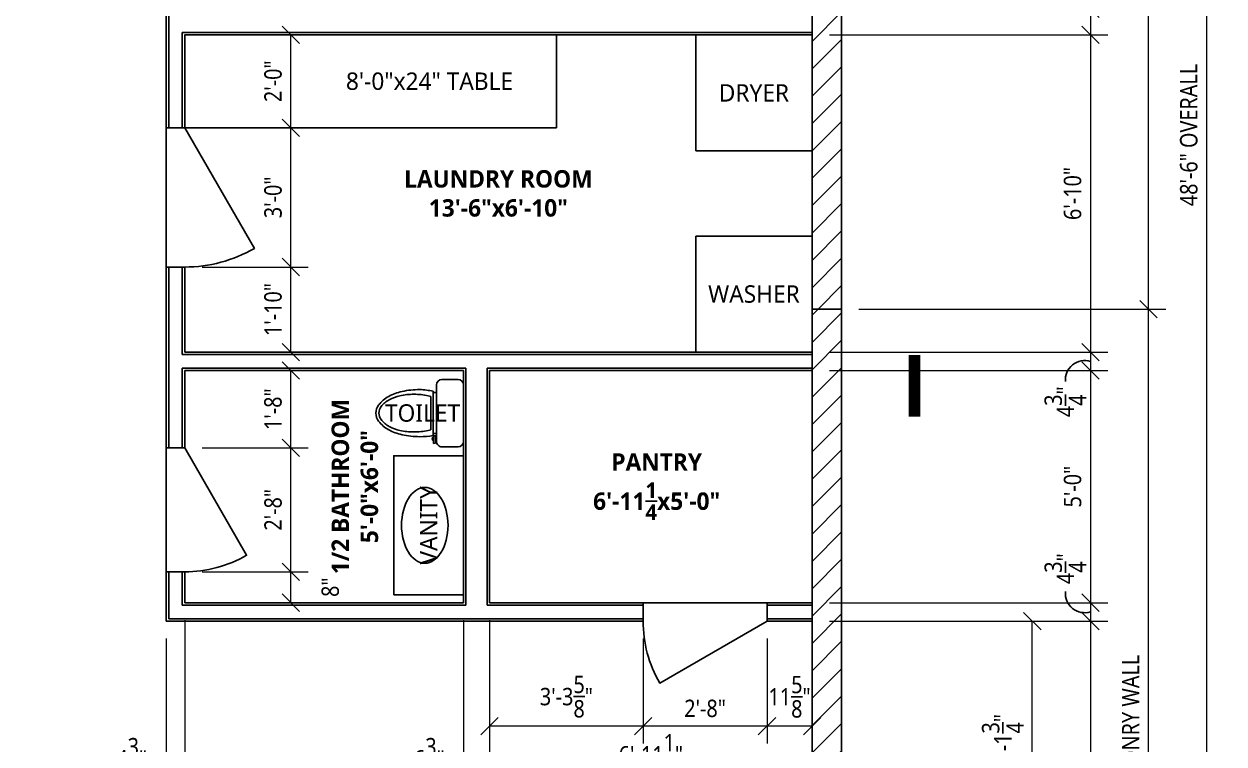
# Model space of a CAD drawing. Header units: inches. Extents: x -195 to 2392, y -698 to 1187.
# Drawn here: x 196.9 to 506.8, y 133.6 to 319.7 of the extents above; entities that cross this region are included whole.
import ezdxf

# ---------------------------------------------------------------- set-up
doc = ezdxf.new("R2010")
doc.units = ezdxf.units.IN
doc.header["$LTSCALE"] = 35
doc.header["$MEASUREMENT"] = 0
doc.layers.get('Defpoints').update_dxf_attribs({"color": 4})
for name, color, linetype in [('Appliances', 7, 'Continuous'), ('Dimensions', 7, 'Continuous'), ('Walls CMU', 7, 'Continuous'), ('Walls CMU Hatch', 12, 'Continuous'), ('Walls Stud', 7, 'Continuous')]:
    doc.layers.add(name, color=color, linetype=linetype)
doc.styles.add(".25'' Scale", font='segoeui.ttf', dxfattribs={"width": 0.875, "height": 4.5})
doc.dimstyles.new('4 - 1-4 in.', dxfattribs={"dimtxt": 4.5, "dimasz": 4.5, "dimexe": 4.5, "dimexo": 4.5, "dimgap": 2.25, "dimtad": 1, "dimdec": 6, "dimzin": 3, "dimdsep": 46, "dimlunit": 4, "dimtxsty": ".25'' Scale", "dimblk": 'OBLIQUE', "dimcen": 4.5, "dimclrd": 256, "dimclre": 256, "dimclrt": 256, "dimadec": 0, "dimazin": 0, "dimtfac": 1, "dimtdec": 6, "dimtofl": 0, "dimtmove": 2, "dimatfit": 3, "dimfxl": 1, "dimtolj": 1, "dimtzin": 0, "dimlwd": 5, "dimlwe": 5, "dimarcsym": 0})
pattern_1 = [(45, (1122.4343, -341.635), (-3.535534, 3.535534), [])]

# ---------------------------------------------------------------- blocks, each defined once
blk = doc.blocks.new('_Oblique')
at = {"color": 0, "linetype": 'ByBlock', "lineweight": -2}
blk.add_line((-0.5, -0.5), (0.5, 0.5), dxfattribs=at)
blk = doc.blocks.new('*D22')
at = {"layer": 'Defpoints', "color": 0, "transparency": 16777216}
for p in [(408, 582), (408, 0), (502.26, 0)]:
    blk.add_point(p, dxfattribs=at)
at = {"layer": 'Dimensions', "lineweight": 5, "transparency": 16777216}
for p, q in [((412.5, 582), (506.76, 582)), ((502.26, 582), (502.26, 0)), ((412.5, 0), (506.76, 0))]:
    blk.add_line(p, q, dxfattribs=at)
at = {"layer": 'Dimensions', "lineweight": 5, "transparency": 16777216, "xscale": 4.5, "yscale": 4.5, "zscale": 4.5}
for p, rotation in [((502.26, 582), 90), ((502.26, 0), 270)]:
    blk.add_blockref('_Oblique', p, dxfattribs=dict(at, rotation=rotation))
at = {"layer": 'Dimensions', "transparency": 16777216, "insert": (497.68, 291), "char_height": 4.5, "attachment_point": 5, "rotation": 90, "style": ".25'' Scale"}
blk.add_mtext('\\A1;48\'-6" OVERALL', dxfattribs=at)
blk = doc.blocks.new('*D23')
at = {"layer": 'Defpoints', "color": 0, "transparency": 16777216}
for p in [(408, 246), (487.26, 246), (408, 0)]:
    blk.add_point(p, dxfattribs=at)
at = {"layer": 'Dimensions', "lineweight": 5, "transparency": 16777216}
for p, q in [((412.5, 246), (491.76, 246)), ((487.26, 0), (487.26, 246)), ((412.5, 0), (491.76, 0))]:
    blk.add_line(p, q, dxfattribs=at)
at = {"layer": 'Dimensions', "lineweight": 5, "transparency": 16777216, "xscale": 4.5, "yscale": 4.5, "zscale": 4.5}
for p, rotation in [((487.26, 246), 90), ((487.26, 0), 270)]:
    blk.add_blockref('_Oblique', p, dxfattribs=dict(at, rotation=rotation))
at = {"layer": 'Dimensions', "transparency": 16777216, "insert": (482.68, 123), "char_height": 4.5, "attachment_point": 5, "rotation": 90, "style": ".25'' Scale"}
blk.add_mtext('\\A1;20\'-6" NEW MASONRY WALL', dxfattribs=at)
blk = doc.blocks.new('*D24')
at = {"layer": 'Defpoints', "color": 0, "transparency": 16777216}
for p in [(408, 582), (487.26, 582), (408, 246)]:
    blk.add_point(p, dxfattribs=at)
at = {"layer": 'Dimensions', "lineweight": 5, "transparency": 16777216}
for p, q in [((412.5, 582), (491.76, 582)), ((487.26, 246), (487.26, 582)), ((412.5, 246), (491.76, 246))]:
    blk.add_line(p, q, dxfattribs=at)
at = {"layer": 'Dimensions', "lineweight": 5, "transparency": 16777216, "xscale": 4.5, "yscale": 4.5, "zscale": 4.5}
for p, rotation in [((487.26, 582), 90), ((487.26, 246), 270)]:
    blk.add_blockref('_Oblique', p, dxfattribs=dict(at, rotation=rotation))
at = {"layer": 'Dimensions', "transparency": 16777216, "insert": (482.68, 414), "char_height": 4.5, "attachment_point": 5, "rotation": 90, "style": ".25'' Scale"}
blk.add_mtext('\\A1;28\'-0" EXISTING MASONRY WALL', dxfattribs=at)
blk = doc.blocks.new('*D29')
at = {"layer": 'Defpoints', "color": 0, "transparency": 16777216}
for p in [(400.38, 323.63), (400.38, 316.88), (472.26, 316.88)]:
    blk.add_point(p, dxfattribs=at)
at = {"layer": 'Dimensions', "lineweight": 5, "transparency": 16777216}
for p, q in [((404.88, 323.63), (476.76, 323.63)), ((472.26, 323.63), (472.26, 316.88)), ((404.88, 316.88), (476.76, 316.88))]:
    blk.add_line(p, q, dxfattribs=at)
at = {"layer": 'Dimensions', "lineweight": 5, "transparency": 16777216, "xscale": 4.5, "yscale": 4.5, "zscale": 4.5}
for p, rotation in [((472.26, 323.63), 90), ((472.26, 316.88), 270)]:
    blk.add_blockref('_Oblique', p, dxfattribs=dict(at, rotation=rotation))
at = {"layer": 'Dimensions', "transparency": 16777216, "insert": (465.8, 332.64), "char_height": 4.5, "attachment_point": 5, "rotation": 90, "style": ".25'' Scale"}
blk.add_mtext('\\A1;6{\\H1x;\\S3/4;}"', dxfattribs=at)
blk = doc.blocks.new('*D30')
at = {"layer": 'Defpoints', "color": 0, "transparency": 16777216}
for p in [(400.38, 316.88), (400.38, 234.88), (472.26, 234.88)]:
    blk.add_point(p, dxfattribs=at)
at = {"layer": 'Dimensions', "lineweight": 5, "transparency": 16777216}
for p, q in [((404.88, 316.88), (476.76, 316.88)), ((472.26, 316.88), (472.26, 234.88)), ((404.88, 234.88), (476.76, 234.88))]:
    blk.add_line(p, q, dxfattribs=at)
at = {"layer": 'Dimensions', "lineweight": 5, "transparency": 16777216, "xscale": 4.5, "yscale": 4.5, "zscale": 4.5}
for p, rotation in [((472.26, 316.88), 90), ((472.26, 234.88), 270)]:
    blk.add_blockref('_Oblique', p, dxfattribs=dict(at, rotation=rotation))
at = {"layer": 'Dimensions', "transparency": 16777216, "insert": (467.67, 275.87), "char_height": 4.5, "attachment_point": 5, "rotation": 90, "style": ".25'' Scale"}
blk.add_mtext('\\A1;6\'-10"', dxfattribs=at)
blk = doc.blocks.new('*D31')
at = {"layer": 'Defpoints', "color": 0, "transparency": 16777216}
for p in [(400.38, 234.88), (400.38, 230.13), (472.26, 230.13)]:
    blk.add_point(p, dxfattribs=at)
at = {"layer": 'Dimensions', "lineweight": 5, "transparency": 16777216}
for p, q in [((404.88, 234.88), (476.76, 234.88)), ((472.26, 234.88), (472.26, 230.13)), ((404.88, 230.13), (476.76, 230.13))]:
    blk.add_line(p, q, dxfattribs=at)
at = {"layer": 'Dimensions', "lineweight": 5, "transparency": 16777216, "xscale": 4.5, "yscale": 4.5, "zscale": 4.5}
for p, rotation in [((472.26, 234.88), 90), ((472.26, 230.13), 270)]:
    blk.add_blockref('_Oblique', p, dxfattribs=dict(at, rotation=rotation))
at = {"layer": 'Dimensions', "transparency": 16777216, "insert": (465.8, 222.05), "char_height": 4.5, "attachment_point": 5, "rotation": 90, "style": ".25'' Scale"}
blk.add_mtext('\\A1;4{\\H1x;\\S3/4;}"', dxfattribs=at)
blk = doc.blocks.new('*D32')
at = {"layer": 'Defpoints', "color": 0, "transparency": 16777216}
for p in [(400.38, 230.13), (400.38, 170.13), (472.26, 170.13)]:
    blk.add_point(p, dxfattribs=at)
at = {"layer": 'Dimensions', "lineweight": 5, "transparency": 16777216}
for p, q in [((404.88, 230.13), (476.76, 230.13)), ((472.26, 230.13), (472.26, 170.13)), ((404.88, 170.13), (476.76, 170.13))]:
    blk.add_line(p, q, dxfattribs=at)
at = {"layer": 'Dimensions', "lineweight": 5, "transparency": 16777216, "xscale": 4.5, "yscale": 4.5, "zscale": 4.5}
for p, rotation in [((472.26, 230.13), 90), ((472.26, 170.13), 270)]:
    blk.add_blockref('_Oblique', p, dxfattribs=dict(at, rotation=rotation))
at = {"layer": 'Dimensions', "transparency": 16777216, "insert": (467.68, 200.12), "char_height": 4.5, "attachment_point": 5, "rotation": 90, "style": ".25'' Scale"}
blk.add_mtext('\\A1;5\'-0"', dxfattribs=at)
blk = doc.blocks.new('*D33')
at = {"layer": 'Defpoints', "color": 0, "transparency": 16777216}
for p in [(400.38, 170.13), (400.38, 165.38), (472.26, 165.38)]:
    blk.add_point(p, dxfattribs=at)
at = {"layer": 'Dimensions', "lineweight": 5, "transparency": 16777216}
for p, q in [((404.88, 170.13), (476.76, 170.13)), ((472.26, 170.13), (472.26, 165.38)), ((404.88, 165.38), (476.76, 165.38))]:
    blk.add_line(p, q, dxfattribs=at)
at = {"layer": 'Dimensions', "lineweight": 5, "transparency": 16777216, "xscale": 4.5, "yscale": 4.5, "zscale": 4.5}
for p, rotation in [((472.26, 170.13), 90), ((472.26, 165.38), 270)]:
    blk.add_blockref('_Oblique', p, dxfattribs=dict(at, rotation=rotation))
at = {"layer": 'Dimensions', "transparency": 16777216, "insert": (465.8, 178.91), "char_height": 4.5, "attachment_point": 5, "rotation": 90, "style": ".25'' Scale"}
blk.add_mtext('\\A1;4{\\H1x;\\S3/4;}"', dxfattribs=at)
blk = doc.blocks.new('*D34')
at = {"layer": 'Defpoints', "color": 0, "transparency": 16777216}
for p in [(400.38, 165.38), (400.38, 7.63), (472.26, 7.63)]:
    blk.add_point(p, dxfattribs=at)
at = {"layer": 'Dimensions', "lineweight": 5, "transparency": 16777216}
for p, q in [((404.88, 165.38), (476.76, 165.38)), ((472.26, 165.38), (472.26, 7.63)), ((404.88, 7.63), (476.76, 7.63))]:
    blk.add_line(p, q, dxfattribs=at)
at = {"layer": 'Dimensions', "lineweight": 5, "transparency": 16777216, "xscale": 4.5, "yscale": 4.5, "zscale": 4.5}
for p, rotation in [((472.26, 165.38), 90), ((472.26, 7.63), 270)]:
    blk.add_blockref('_Oblique', p, dxfattribs=dict(at, rotation=rotation))
at = {"layer": 'Dimensions', "transparency": 16777216, "insert": (464.64, 86.5), "char_height": 4.5, "attachment_point": 5, "rotation": 90, "style": ".25'' Scale"}
blk.add_mtext('\\A1;13\'-1{\\H1x;\\S3/4;}"', dxfattribs=at)
blk = doc.blocks.new('*D62')
at = {"layer": 'Defpoints', "color": 0, "transparency": 16777216}
for p in [(317.12, 170.12), (317.12, 123.22), (400.38, 123.22)]:
    blk.add_point(p, dxfattribs=at)
at = {"layer": 'Dimensions', "lineweight": 5, "transparency": 16777216}
for p, q in [((317.12, 165.62), (317.12, 118.72)), ((400.38, 123.22), (317.12, 123.22))]:
    blk.add_line(p, q, dxfattribs=at)
at = {"layer": 'Dimensions', "lineweight": 5, "transparency": 16777216, "xscale": 4.5, "yscale": 4.5, "zscale": 4.5, "rotation": 180}
blk.add_blockref('_Oblique', (317.12, 123.22), dxfattribs=at)
at = {"layer": 'Dimensions', "lineweight": 5, "transparency": 16777216, "xscale": 4.5, "yscale": 4.5, "zscale": 4.5}
blk.add_blockref('_Oblique', (400.38, 123.22), dxfattribs=at)
at = {"layer": 'Dimensions', "transparency": 16777216, "insert": (358.75, 130.81), "char_height": 4.5, "attachment_point": 5, "style": ".25'' Scale"}
blk.add_mtext('\\A1;6\'-11{\\H1x;\\S1/4;}"', dxfattribs=at)
blk = doc.blocks.new('*D63')
at = {"layer": 'Defpoints', "color": 0, "transparency": 16777216}
for p in [(310.38, 170.12), (317.12, 170.12), (310.38, 123.22)]:
    blk.add_point(p, dxfattribs=at)
at = {"layer": 'Dimensions', "lineweight": 5, "transparency": 16777216}
for p, q in [((310.38, 165.62), (310.38, 118.72)), ((317.12, 165.62), (317.12, 118.72)), ((317.12, 123.22), (310.38, 123.22))]:
    blk.add_line(p, q, dxfattribs=at)
at = {"layer": 'Dimensions', "lineweight": 5, "transparency": 16777216, "xscale": 4.5, "yscale": 4.5, "zscale": 4.5, "rotation": 180}
blk.add_blockref('_Oblique', (310.38, 123.22), dxfattribs=at)
at = {"layer": 'Dimensions', "lineweight": 5, "transparency": 16777216, "xscale": 4.5, "yscale": 4.5, "zscale": 4.5}
blk.add_blockref('_Oblique', (317.12, 123.22), dxfattribs=at)
at = {"layer": 'Dimensions', "transparency": 16777216, "insert": (301.56, 129.77), "char_height": 4.5, "attachment_point": 5, "style": ".25'' Scale"}
blk.add_mtext('\\A1;6{\\H1x;\\S3/4;}"', dxfattribs=at)
blk = doc.blocks.new('*D64')
at = {"layer": 'Defpoints', "color": 0, "transparency": 16777216}
for p in [(238.38, 170.12), (310.38, 170.12), (238.38, 123.22)]:
    blk.add_point(p, dxfattribs=at)
at = {"layer": 'Dimensions', "lineweight": 5, "transparency": 16777216}
for p, q in [((238.38, 165.62), (238.38, 118.72)), ((310.38, 165.62), (310.38, 118.72)), ((310.38, 123.22), (238.38, 123.22))]:
    blk.add_line(p, q, dxfattribs=at)
at = {"layer": 'Dimensions', "lineweight": 5, "transparency": 16777216, "xscale": 4.5, "yscale": 4.5, "zscale": 4.5, "rotation": 180}
blk.add_blockref('_Oblique', (238.38, 123.22), dxfattribs=at)
at = {"layer": 'Dimensions', "lineweight": 5, "transparency": 16777216, "xscale": 4.5, "yscale": 4.5, "zscale": 4.5}
blk.add_blockref('_Oblique', (310.38, 123.22), dxfattribs=at)
at = {"layer": 'Dimensions', "transparency": 16777216, "insert": (274.38, 127.8), "char_height": 4.5, "attachment_point": 5, "style": ".25'' Scale"}
blk.add_mtext('\\A1;6\'-0"', dxfattribs=at)
blk = doc.blocks.new('*D65')
at = {"layer": 'Defpoints', "color": 0, "transparency": 16777216}
for p in [(238.38, 170.12), (233.62, 165.38), (233.62, 123.22)]:
    blk.add_point(p, dxfattribs=at)
at = {"layer": 'Dimensions', "lineweight": 5, "transparency": 16777216}
for p, q in [((238.38, 165.62), (238.38, 118.72)), ((233.62, 160.88), (233.62, 118.72)), ((238.38, 123.22), (233.62, 123.22))]:
    blk.add_line(p, q, dxfattribs=at)
at = {"layer": 'Dimensions', "lineweight": 5, "transparency": 16777216, "xscale": 4.5, "yscale": 4.5, "zscale": 4.5, "rotation": 180}
blk.add_blockref('_Oblique', (233.62, 123.22), dxfattribs=at)
at = {"layer": 'Dimensions', "lineweight": 5, "transparency": 16777216, "xscale": 4.5, "yscale": 4.5, "zscale": 4.5}
blk.add_blockref('_Oblique', (238.38, 123.22), dxfattribs=at)
at = {"layer": 'Dimensions', "transparency": 16777216, "insert": (224.7, 129.77), "char_height": 4.5, "attachment_point": 5, "style": ".25'' Scale"}
blk.add_mtext('\\A1;4{\\H1x;\\S3/4;}"', dxfattribs=at)
blk = doc.blocks.new('*D66')
at = {"layer": 'Defpoints', "color": 0, "transparency": 16777216}
for p in [(388.75, 165.38), (388.75, 138.22), (400.38, 138.22)]:
    blk.add_point(p, dxfattribs=at)
at = {"layer": 'Dimensions', "lineweight": 5, "transparency": 16777216}
for p, q in [((388.75, 160.88), (388.75, 133.72)), ((400.38, 138.22), (388.75, 138.22))]:
    blk.add_line(p, q, dxfattribs=at)
at = {"layer": 'Dimensions', "lineweight": 5, "transparency": 16777216, "xscale": 4.5, "yscale": 4.5, "zscale": 4.5, "rotation": 180}
blk.add_blockref('_Oblique', (388.75, 138.22), dxfattribs=at)
at = {"layer": 'Dimensions', "lineweight": 5, "transparency": 16777216, "xscale": 4.5, "yscale": 4.5, "zscale": 4.5}
blk.add_blockref('_Oblique', (400.38, 138.22), dxfattribs=at)
at = {"layer": 'Dimensions', "transparency": 16777216, "insert": (394.56, 145.83), "char_height": 4.5, "attachment_point": 5, "style": ".25'' Scale"}
blk.add_mtext('\\A1;11{\\H1x;\\S5/8;}"', dxfattribs=at)
blk = doc.blocks.new('*D67')
at = {"layer": 'Defpoints', "color": 0, "transparency": 16777216}
for p in [(356.75, 165.38), (388.75, 165.38), (356.75, 138.22)]:
    blk.add_point(p, dxfattribs=at)
at = {"layer": 'Dimensions', "lineweight": 5, "transparency": 16777216}
for p, q in [((356.75, 160.88), (356.75, 133.72)), ((388.75, 160.88), (388.75, 133.72)), ((388.75, 138.22), (356.75, 138.22))]:
    blk.add_line(p, q, dxfattribs=at)
at = {"layer": 'Dimensions', "lineweight": 5, "transparency": 16777216, "xscale": 4.5, "yscale": 4.5, "zscale": 4.5, "rotation": 180}
blk.add_blockref('_Oblique', (356.75, 138.22), dxfattribs=at)
at = {"layer": 'Dimensions', "lineweight": 5, "transparency": 16777216, "xscale": 4.5, "yscale": 4.5, "zscale": 4.5}
blk.add_blockref('_Oblique', (388.75, 138.22), dxfattribs=at)
at = {"layer": 'Dimensions', "transparency": 16777216, "insert": (372.75, 142.79), "char_height": 4.5, "attachment_point": 5, "style": ".25'' Scale"}
blk.add_mtext('\\A1;2\'-8"', dxfattribs=at)
blk = doc.blocks.new('*D68')
at = {"layer": 'Defpoints', "color": 0, "transparency": 16777216}
for p in [(317.12, 170.12), (356.75, 165.38), (317.12, 138.22)]:
    blk.add_point(p, dxfattribs=at)
at = {"layer": 'Dimensions', "lineweight": 5, "transparency": 16777216}
for p, q in [((317.12, 165.62), (317.12, 133.72)), ((356.75, 160.88), (356.75, 133.72)), ((356.75, 138.22), (317.12, 138.22))]:
    blk.add_line(p, q, dxfattribs=at)
at = {"layer": 'Dimensions', "lineweight": 5, "transparency": 16777216, "xscale": 4.5, "yscale": 4.5, "zscale": 4.5, "rotation": 180}
blk.add_blockref('_Oblique', (317.12, 138.22), dxfattribs=at)
at = {"layer": 'Dimensions', "lineweight": 5, "transparency": 16777216, "xscale": 4.5, "yscale": 4.5, "zscale": 4.5}
blk.add_blockref('_Oblique', (356.75, 138.22), dxfattribs=at)
at = {"layer": 'Dimensions', "transparency": 16777216, "insert": (336.94, 145.87), "char_height": 4.5, "attachment_point": 5, "style": ".25'' Scale"}
blk.add_mtext('\\A1;3\'-3{\\H1x;\\S5/8;}"', dxfattribs=at)
blk = doc.blocks.new('*D69')
at = {"layer": 'Defpoints', "color": 0, "transparency": 16777216}
for p in [(238.38, 178.13), (265.79, 178.13), (265.79, 170.13)]:
    blk.add_point(p, dxfattribs=at)
at = {"layer": 'Dimensions', "lineweight": 5, "transparency": 16777216}
for p, q in [((242.88, 178.13), (270.29, 178.13)), ((265.79, 170.13), (265.79, 178.13))]:
    blk.add_line(p, q, dxfattribs=at)
at = {"layer": 'Dimensions', "lineweight": 5, "transparency": 16777216, "xscale": 4.5, "yscale": 4.5, "zscale": 4.5}
for p, rotation in [((265.79, 178.13), 90), ((265.79, 170.13), 270)]:
    blk.add_blockref('_Oblique', p, dxfattribs=dict(at, rotation=rotation))
at = {"layer": 'Dimensions', "transparency": 16777216, "insert": (275.99, 174.13), "char_height": 4.5, "attachment_point": 5, "rotation": 90, "style": ".25'' Scale"}
blk.add_mtext('\\A1;8"', dxfattribs=at)
blk = doc.blocks.new('*D70')
at = {"layer": 'Defpoints', "color": 0, "transparency": 16777216}
for p in [(238.38, 210.13), (265.79, 210.13), (238.38, 178.13)]:
    blk.add_point(p, dxfattribs=at)
at = {"layer": 'Dimensions', "lineweight": 5, "transparency": 16777216}
for p, q in [((242.88, 210.13), (270.29, 210.13)), ((265.79, 178.13), (265.79, 210.13)), ((242.88, 178.13), (270.29, 178.13))]:
    blk.add_line(p, q, dxfattribs=at)
at = {"layer": 'Dimensions', "lineweight": 5, "transparency": 16777216, "xscale": 4.5, "yscale": 4.5, "zscale": 4.5}
for p, rotation in [((265.79, 210.13), 90), ((265.79, 178.13), 270)]:
    blk.add_blockref('_Oblique', p, dxfattribs=dict(at, rotation=rotation))
at = {"layer": 'Dimensions', "transparency": 16777216, "insert": (261.22, 194.13), "char_height": 4.5, "attachment_point": 5, "rotation": 90, "style": ".25'' Scale"}
blk.add_mtext('\\A1;2\'-8"', dxfattribs=at)
blk = doc.blocks.new('*D71')
at = {"layer": 'Defpoints', "color": 0, "transparency": 16777216}
for p in [(265.79, 230.13), (265.79, 230.13), (238.38, 210.13)]:
    blk.add_point(p, dxfattribs=at)
at = {"layer": 'Dimensions', "lineweight": 5, "transparency": 16777216}
for p, q in [((265.79, 210.13), (265.79, 230.13)), ((242.88, 210.13), (270.29, 210.13))]:
    blk.add_line(p, q, dxfattribs=at)
at = {"layer": 'Dimensions', "lineweight": 5, "transparency": 16777216, "xscale": 4.5, "yscale": 4.5, "zscale": 4.5}
for p, rotation in [((265.79, 230.13), 90), ((265.79, 210.13), 270)]:
    blk.add_blockref('_Oblique', p, dxfattribs=dict(at, rotation=rotation))
at = {"layer": 'Dimensions', "transparency": 16777216, "insert": (261.2, 220.13), "char_height": 4.5, "attachment_point": 5, "rotation": 90, "style": ".25'' Scale"}
blk.add_mtext('\\A1;1\'-8"', dxfattribs=at)
blk = doc.blocks.new('*D107')
at = {"layer": 'Defpoints', "color": 0, "transparency": 16777216}
for p in [(238.38, 256.88), (265.79, 256.88), (238.38, 234.88)]:
    blk.add_point(p, dxfattribs=at)
at = {"layer": 'Dimensions', "lineweight": 5, "transparency": 16777216}
for p, q in [((242.88, 256.88), (270.29, 256.88)), ((265.79, 234.88), (265.79, 256.88)), ((242.88, 234.88), (270.29, 234.88))]:
    blk.add_line(p, q, dxfattribs=at)
at = {"layer": 'Dimensions', "lineweight": 5, "transparency": 16777216, "xscale": 4.5, "yscale": 4.5, "zscale": 4.5}
for p, rotation in [((265.79, 256.88), 90), ((265.79, 234.88), 270)]:
    blk.add_blockref('_Oblique', p, dxfattribs=dict(at, rotation=rotation))
at = {"layer": 'Dimensions', "transparency": 16777216, "insert": (261.2, 245.88), "char_height": 4.5, "attachment_point": 5, "rotation": 90, "style": ".25'' Scale"}
blk.add_mtext('\\A1;1\'-10"', dxfattribs=at)
blk = doc.blocks.new('*D108')
at = {"layer": 'Defpoints', "color": 0, "transparency": 16777216}
for p in [(238.38, 292.88), (265.79, 292.88), (238.38, 256.88)]:
    blk.add_point(p, dxfattribs=at)
at = {"layer": 'Dimensions', "lineweight": 5, "transparency": 16777216}
for p, q in [((242.88, 292.88), (270.29, 292.88)), ((265.79, 256.88), (265.79, 292.88)), ((242.88, 256.88), (270.29, 256.88))]:
    blk.add_line(p, q, dxfattribs=at)
at = {"layer": 'Dimensions', "lineweight": 5, "transparency": 16777216, "xscale": 4.5, "yscale": 4.5, "zscale": 4.5}
for p, rotation in [((265.79, 292.88), 90), ((265.79, 256.88), 270)]:
    blk.add_blockref('_Oblique', p, dxfattribs=dict(at, rotation=rotation))
at = {"layer": 'Dimensions', "transparency": 16777216, "insert": (261.21, 274.88), "char_height": 4.5, "attachment_point": 5, "rotation": 90, "style": ".25'' Scale"}
blk.add_mtext('\\A1;3\'-0"', dxfattribs=at)
blk = doc.blocks.new('*D109')
at = {"layer": 'Defpoints', "color": 0, "transparency": 16777216}
for p in [(265.79, 316.88), (265.79, 316.88), (238.38, 292.88)]:
    blk.add_point(p, dxfattribs=at)
at = {"layer": 'Dimensions', "lineweight": 5, "transparency": 16777216}
for p, q in [((265.79, 292.88), (265.79, 316.88)), ((242.88, 292.88), (270.29, 292.88))]:
    blk.add_line(p, q, dxfattribs=at)
at = {"layer": 'Dimensions', "lineweight": 5, "transparency": 16777216, "xscale": 4.5, "yscale": 4.5, "zscale": 4.5}
for p, rotation in [((265.79, 316.88), 90), ((265.79, 292.88), 270)]:
    blk.add_blockref('_Oblique', p, dxfattribs=dict(at, rotation=rotation))
at = {"layer": 'Dimensions', "transparency": 16777216, "insert": (261.21, 304.88), "char_height": 4.5, "attachment_point": 5, "rotation": 90, "style": ".25'' Scale"}
blk.add_mtext('\\A1;2\'-0"', dxfattribs=at)
blk = doc.blocks.new('*D116')
at = {"layer": 'Defpoints', "color": 0, "transparency": 16777216}
for p in [(400.38, 165.38), (457.26, 165.38), (400.38, 103.63)]:
    blk.add_point(p, dxfattribs=at)
at = {"layer": 'Dimensions', "lineweight": 5, "transparency": 16777216}
for p, q in [((404.88, 165.38), (461.76, 165.38)), ((457.26, 103.63), (457.26, 165.38)), ((404.88, 103.63), (461.76, 103.63))]:
    blk.add_line(p, q, dxfattribs=at)
at = {"layer": 'Dimensions', "lineweight": 5, "transparency": 16777216, "xscale": 4.5, "yscale": 4.5, "zscale": 4.5}
for p, rotation in [((457.26, 165.38), 90), ((457.26, 103.63), 270)]:
    blk.add_blockref('_Oblique', p, dxfattribs=dict(at, rotation=rotation))
at = {"layer": 'Dimensions', "transparency": 16777216, "insert": (449.64, 134.5), "char_height": 4.5, "attachment_point": 5, "rotation": 90, "style": ".25'' Scale"}
blk.add_mtext('\\A1;5\'-1{\\H1x;\\S3/4;}"', dxfattribs=at)
blk = doc.blocks.new('Toilet Block')
for p, q in [((0, 0), (-226.7, 0)), ((226.7, 0), (0, 0)), ((-269.9, -43.2), (-269.9, -172.7)), ((269.9, -172.7), (269.9, -43.2)), ((-226.7, -215.9), (226.7, -215.9)), ((179.9, -242.8), (-175.3, -242.8)), ((-164.7, -215.9), (-164.7, -242.8)), ((133.1, -261.9), (-133.1, -261.9)), ((163, -215.9), (163, -242.8)), ((240.8, -223), (182.5, -223)), ((182.5, -223), (182.5, -239.7)), ((182.5, -239.7), (243.6, -239.7)), ((198.3, -223), (198.3, -215.9)), ((211.6, -215.9), (211.6, -223)), ((243.6, -239.7), (240.8, -223))]:
    blk.add_line(p, q)
for centre, radius, start, end in [((-226.7, -43.2), 43.2, 90, 180), ((226.7, -43.2), 43.2, 0, 90), ((-226.7, -172.7), 43.2, 180, 270), ((226.7, -172.7), 43.2, 270, 0), ((460.7, -377.7), 650.2, 168.01944, 177.63471), ((368.6, -396.6), 519.7, 167.42665, 180), ((186.2, -355.9), 332.9, 163.59544, 167.42665), ((-186.2, -355.9), 332.9, 12.57335, 16.40456), ((-368.6, -396.6), 519.7, 0, 12.57335), ((-460.7, -350.9), 649.6, 0, 9.58156), ((205.5, -233.2), 18.3, 200.63996, 339.36004), ((460.7, -350.9), 649.6, 180, 192.57335), ((-460.7, -350.9), 649.6, 347.42665, 0), ((368.6, -396.6), 519.7, 180, 192.57335), ((-368.6, -396.6), 519.7, 347.42665, 0), ((232.8, -401.7), 416.1, 192.57335, 208.30076), ((186.2, -437.3), 332.9, 192.57335, 208.30076), ((-186.2, -437.3), 332.9, 331.69924, 347.42665), ((-232.8, -401.7), 416.1, 331.69924, 347.42665), ((89.3, -479), 253.2, 208.30076, 232.43058), ((71.5, -499.1), 202.6, 208.30076, 232.43058), ((-4, -603.7), 73.7, 229.31665, 273.11393), ((4, -603.7), 73.7, 266.88607, 310.68335), ((-71.5, -499.1), 202.6, 307.56942, 331.69924), ((-89.3, -479), 253.2, 307.56942, 331.69924), ((0, -595.1), 106.7, 232.43058, 270), ((0, -595.1), 106.7, 270, 307.56942)]:
    blk.add_arc(centre, radius, start, end)

msp = doc.modelspace()

# ---------------------------------------------------------------- hatches: boundary and pattern name
at = {"layer": 'Walls CMU Hatch'}
h = msp.add_hatch(dxfattribs=at)
h.set_pattern_fill('ANSI31', color=8, scale=40)
h.set_pattern_definition(pattern_1)
h.paths.add_polyline_path([(352.5, 582), (352.5, 574.375), (400.375, 574.375), (400.375, 478.5), (408, 478.5), (408, 582)])
h.paths.add_polyline_path([(277, 574.375), (277, 582), (222, 582), (222, 574.375)])
h.paths.add_polyline_path([(123, 582), (123, 574.375), (186, 574.375), (186, 582)])
h.paths.add_polyline_path([(0, 503), (7.625, 503), (7.625, 574.375), (47.5, 574.375), (47.5, 582), (0, 582)])
h.paths.add_polyline_path([(0, 286.125), (7.625, 286.125), (7.625, 463), (0, 463)])
h.paths.add_polyline_path([(408, 347.625), (400.375, 347.625), (400.375, 246), (408, 246)])
h.paths.add_polyline_path([(400.375, 383.625), (408, 383.625), (408, 445), (400.375, 445)])
h = msp.add_hatch(dxfattribs=at)
h.set_pattern_fill('ANSI31', color=256, scale=40)
h.set_pattern_definition(pattern_1)
h.paths.add_polyline_path([(0, 133.5), (7.625, 133.5), (7.625, 246.125), (0, 246.125)])
h.paths.add_polyline_path([(186, 0), (186, 7.625), (7.625, 7.625), (7.625, 69.5), (0, 69.5), (0, 0)])
h.paths.add_polyline_path([(320.375, 0), (320.375, 7.625), (222, 7.625), (222, 0)])
h.paths.add_polyline_path([(350.375, 7.625), (350.375, 0), (408, 0), (408, 246), (400.375, 246), (400.375, 7.625)])

# ---------------------------------------------------------------- linework, layer by layer
msp.add_lwpolyline([(-100.2181165, 218.1698428, 0, 0, 0), (426.8661953, 218.1698428, 3, 3, 0), (426.8661953, 234.1698428, 0, 0, 0)], format="xyseb")
at = {"layer": 'Appliances'}
for points in [[(238.375, 292.875), (334.375, 292.875), (334.375, 316.875), (238.375, 316.875)], [(370.375, 286.875), (400.375, 286.875), (400.375, 316.875), (370.375, 316.875)], [(370.375, 264.875), (400.375, 264.875), (400.375, 234.875), (370.375, 234.875)], [(292.375, 172.125), (310.375, 172.125), (310.375, 208.125), (292.375, 208.125)]]:
    msp.add_lwpolyline(points, close=True, dxfattribs=at)
msp.add_ellipse((300.375, 190.125), major_axis=(0, -9.7929237), ratio=0.6126873001, dxfattribs=at)
at = {"layer": 'Dimensions'}
for centre, start, end in [((470.8231748, 227.6688078), 73.479086706, 184.663080289), ((470.8231748, 172.5811922), 175.336919711, 286.520913294)]:
    msp.add_arc(centre, 5.0392319, start, end, dxfattribs=at)
at = {"layer": 'Walls CMU'}
msp.add_lwpolyline([(222, 582), (408, 582), (408, 246), (400.375, 246), (400.375, 574.375), (222, 574.375)], close=True, dxfattribs=at)
msp.add_lwpolyline([(222, 7.625), (400.375, 7.625), (400.375, 246), (408, 246), (408, 0), (222, 0)], dxfattribs=at)
at = {"layer": 'Walls Stud'}
for p, q in [((233.625, 475.375), (233.625, 292.875)), ((233.625, 256.875), (233.625, 210.125)), ((233.625, 178.125), (233.625, 165.375))]:
    msp.add_line(p, q, dxfattribs=at)
for points in [[(234.25, 292.875), (234.25, 475.375)], [(237.75, 317.5), (400.375, 317.5)], [(237.75, 317.5), (237.75, 292.875)], [(238.375, 316.875), (400.375, 316.875)], [(238.375, 316.875), (238.375, 292.875)], [(233.625, 292.875), (233.625, 256.875)], [(233.625, 292.875), (238.375, 292.875)], [(233.625, 256.875), (238.375, 256.875)], [(234.25, 210.125), (234.25, 256.875)], [(237.75, 256.875), (237.75, 234.25)], [(238.375, 256.875), (238.375, 234.875)], [(237.75, 234.25), (400.375, 234.25)], [(238.375, 234.875), (400.375, 234.875)], [(237.75, 230.75), (311, 230.75)], [(237.75, 230.75), (237.75, 210.125)], [(238.375, 230.125), (310.375, 230.125)], [(238.375, 230.125), (238.375, 210.125)], [(310.375, 230.125), (310.375, 170.125)], [(311, 230.75), (311, 169.5)], [(316.5, 230.75), (316.5, 169.5)], [(316.5, 230.75), (400.375, 230.75)], [(317.125, 230.125), (317.125, 170.125)], [(317.125, 230.125), (400.375, 230.125)], [(238.375, 210.125), (233.625, 210.125)], [(233.625, 210.125), (233.625, 178.125)], [(238.375, 178.125), (233.625, 178.125)], [(234.25, 166), (234.25, 178.125)], [(237.75, 178.125), (237.75, 169.5)], [(238.375, 178.125), (238.375, 170.125)], [(237.75, 169.5), (311, 169.5)], [(238.375, 170.125), (310.375, 170.125)], [(316.5, 169.5), (356.75, 169.5)], [(317.125, 170.125), (356.75, 170.125)], [(356.75, 165.375), (356.75, 170.125)], [(388.75, 170.125), (356.75, 170.125)], [(388.75, 165.375), (388.75, 170.125)], [(388.75, 170.125), (400.375, 170.125)], [(388.75, 169.5), (400.375, 169.5)], [(233.625, 165.375), (356.75, 165.375)], [(234.25, 166), (356.75, 166)], [(388.75, 166), (400.375, 166)], [(388.75, 165.375), (400.375, 165.375)]]:
    msp.add_lwpolyline(points, dxfattribs=at)
for points in [[(238.375, 256.875, 0.1316524976), (256.375, 261.6980855), (238.375, 292.875)], [(238.375, 178.125, 0.1316524976), (254.375, 182.4121871), (238.375, 210.125)], [(356.75, 165.375, 0.1316524976), (361.0371871, 149.375), (388.75, 165.375)]]:
    msp.add_lwpolyline(points, format="xyb", dxfattribs=at)

# ---------------------------------------------------------------- block references
at = {"layer": 'Appliances', "xscale": 0.03223157310515231, "yscale": 0.03223157310515231, "zscale": 0.03223157310515231, "rotation": 270}
msp.add_blockref('Toilet Block', (310.375, 219.125), dxfattribs=at)

# ---------------------------------------------------------------- texts
at = {"layer": 'Dimensions', "char_height": 4.5, "attachment_point": 5, "style": ".25'' Scale"}
for s, insert, width in [('\\A1;{\\W1;8\'-0"x24" TABLE}', (301.6053171, 304.875), 46.353886782), ('\\A1;{\\W1;DRYER}', (385.375, 301.875), 23.01363307), ('\\A1;{\\fSegoe UI|b1|i0|c0|p34;\\W1;LAUNDRY ROOM\\P13\'-6"x6\'-10"}', (319.375, 275.875), 60), ('\\A1;{\\W1;WASHER}', (385.375, 249.875), 23.01363307), ('\\A1;{\\W1;TOILET}', (299.8060104, 219.125), 23.01363307), ('\\A1;{\\fSegoe UI|b1|i0|c0|p34;\\W1;PANTRY\\P6\'-11\\H0.9x;\\S1/4;\\H1.11111x;x5\'-0"}', (360.2596135, 200.125), 36)]:
    msp.add_mtext(s, dxfattribs=dict(at, insert=insert, width=width))
at = {"layer": 'Dimensions', "char_height": 4.5, "attachment_point": 5, "rotation": 90, "style": ".25'' Scale"}
for s, insert, width in [('\\A1;{\\fSegoe UI|b1|i0|c0|p34;\\W1;1/2 BATHROOM\\P5\'-0"x6\'-0"}', (282.346597, 200.125), 60), ('\\A1;{\\W1;VANITY}', (301.375, 190.125), 23.01363307)]:
    msp.add_mtext(s, dxfattribs=dict(at, insert=insert, width=width))

# ---------------------------------------------------------------- dimensions: what is measured, and where the dimension line sits
at = {"layer": 'Dimensions'}
for base, p1, p2, text, picture, middle in [((502.2561574877, 0), (408, 582), (408, 0), '<> OVERALL', '*D22', (497.6792746425, 291)), ((487.2561575, 582), (408, 246), (408, 582), '<> EXISTING MASONRY WALL', '*D24', (482.6792746, 414)), ((487.2561575, 246), (408, 0), (408, 246), '<> NEW MASONRY WALL', '*D23', (482.6792746, 123))]:
    dim = msp.add_linear_dim(base=base, p1=p1, p2=p2, angle=90, text=text, dimstyle='4 - 1-4 in.', dxfattribs=at)
    dim.commit()
    dim.dimension.update_dxf_attribs({"geometry": picture, "text_midpoint": middle})
for base, p1, p2, picture, middle in [((472.2561575, 316.875), (400.375, 323.625), (400.375, 316.875), '*D29', (465.8006229, 332.6379658)), ((472.2561575, 230.125), (400.375, 234.875), (400.375, 230.125), '*D31', (465.8006229, 222.0476777)), ((472.2561575, 165.375), (400.375, 170.125), (400.375, 165.375), '*D33', (465.8006229, 178.9084183))]:
    dim = msp.add_linear_dim(base=base, p1=p1, p2=p2, angle=90, dimstyle='4 - 1-4 in.', dxfattribs=at)
    dim.commit()
    dim.dimension.update_dxf_attribs({"geometry": picture, "text_midpoint": middle, "dimtype": 160})
for base, p1, p2, picture, middle in [((265.790492, 316.875), (238.375, 292.875), (265.790492, 316.875), '*D109', (261.2136092, 304.875)), ((472.2561575, 234.875), (400.375, 316.875), (400.375, 234.875), '*D30', (467.6667223, 275.875)), ((265.790492, 292.875), (238.375, 256.875), (238.375, 292.875), '*D108', (261.2136092, 274.875)), ((265.790492, 256.875), (238.375, 234.875), (238.375, 256.875), '*D107', (261.2010569, 245.875)), ((265.790492, 230.125), (238.375, 210.125), (265.790492, 230.125), '*D71', (261.2041949, 220.125)), ((472.2561575, 170.125), (400.375, 230.125), (400.375, 170.125), '*D32', (467.6792746, 200.125)), ((265.790492, 210.125), (238.375, 178.125), (238.375, 210.125), '*D70', (261.2167472, 194.125)), ((265.790492, 178.125), (265.790492, 170.125), (238.375, 178.125), '*D69', (275.9892368, 174.125)), ((472.2561575, 7.625), (400.375, 165.375), (400.375, 7.625), '*D34', (464.6400487, 86.5)), ((457.2561575, 165.375), (400.375, 103.625), (400.375, 165.375), '*D116', (449.6400487, 134.5))]:
    dim = msp.add_linear_dim(base=base, p1=p1, p2=p2, angle=90, dimstyle='4 - 1-4 in.', dxfattribs=at)
    dim.commit()
    dim.dimension.update_dxf_attribs({"geometry": picture, "text_midpoint": middle})
for base, p1, p2, picture, middle in [((233.625, 123.2208897), (238.375, 170.125), (233.625, 165.375), '*D65', (224.6959281, 129.7690072)), ((310.375, 123.2208897), (317.125, 170.125), (310.375, 170.125), '*D63', (301.5553581, 129.7690072)), ((388.75, 138.2208897), (400.375, 138.2208897), (388.75, 165.375), '*D66', (394.5625, 145.8338604))]:
    dim = msp.add_linear_dim(base=base, p1=p1, p2=p2, dimstyle='4 - 1-4 in.', dxfattribs=at)
    dim.commit()
    dim.dimension.update_dxf_attribs({"geometry": picture, "text_midpoint": middle, "dimtype": 160})
for base, p1, p2, picture, middle in [((238.375, 123.2208897), (310.375, 170.125), (238.375, 170.125), '*D64', (274.375, 127.7977725)), ((317.125, 123.2208897), (400.375, 123.2208897), (317.125, 170.125), '*D62', (358.75, 130.8103248)), ((317.125, 138.2208897), (356.75, 165.375), (317.125, 170.125), '*D68', (336.9375, 145.8730863)), ((356.75, 138.2208897), (388.75, 165.375), (356.75, 165.375), '*D67', (372.75, 142.7946344))]:
    dim = msp.add_linear_dim(base=base, p1=p1, p2=p2, dimstyle='4 - 1-4 in.', dxfattribs=at)
    dim.commit()
    dim.dimension.update_dxf_attribs({"geometry": picture, "text_midpoint": middle})

doc.saveas('drawing.dxf')
